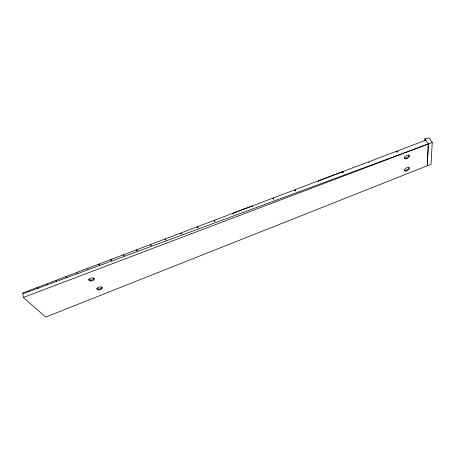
<?xml version="1.0" encoding="UTF-8"?>
<svg xmlns="http://www.w3.org/2000/svg" width="455" height="455" viewBox="0 0 455 455"><rect width="100%" height="100%" fill="white"/><g stroke="black" fill="none" stroke-linecap="round" stroke-linejoin="round"><path stroke-width="0.68" d="M424.794 140.857L424.885 138.741L429.253 137.928L432.25 142.46L431.016 164.272L45.722 317.072L23.307 297.462L22.75 292.935L28.278 290.836L28.369 291.558L28.995 291.319L28.904 290.603L37.156 287.475L38.175 288.424M432.25 142.46L23.307 297.462M37.156 287.475L37.259 288.191L37.884 287.952L37.782 287.236L46.387 283.977L46.49 284.688L47.115 284.455L47.013 283.738L55.976 280.337L56.096 281.053L56.721 280.815L56.608 280.104L65.981 276.549L66.106 277.254L66.731 277.021L66.606 276.31L76.417 272.59L76.542 273.301L77.174 273.063L77.043 272.357L87.32 268.461L87.457 269.161L88.082 268.928L87.946 268.223L98.735 264.133L98.877 264.833L99.508 264.594L99.361 263.894L110.701 259.595L110.855 260.294L111.486 260.055L111.327 259.361L123.259 254.834L123.43 255.528L124.056 255.289L123.891 254.595L136.477 249.823L136.654 250.517L137.285 250.278L137.109 249.585L150.395 244.551L150.582 245.239L151.214 245L151.026 244.312L165.051 238.994L165.25 239.677L165.882 239.438L165.683 238.756L180.533 233.125L180.743 233.807L181.374 233.569L181.164 232.886L196.879 226.931L197.1 227.608L197.732 227.369L197.504 226.692L214.168 220.379L214.407 221.045L215.039 220.806L214.8 220.14L232.494 213.429L232.744 214.095L233.375 213.856L233.125 213.19L251.911 206.047L252.184 206.729L252.815 206.49L252.548 205.831L272.539 198.255L272.818 198.903L273.455 198.664L273.171 198.01L294.43 189.957L294.726 190.605L295.358 190.361L295.062 189.718L317.647 181.141L317.965 181.795L318.597 181.556L318.284 180.914L342.262 171.814L342.598 172.445L343.235 172.206L342.899 171.569L368.402 161.906L368.76 162.532L369.397 162.293L369.039 161.667L396.396 151.305L396.771 151.919L397.408 151.68L397.027 151.06L425.846 140.14M233.125 213.19L251.916 206.069M318.278 180.902L342.262 171.814M22.858 293.833L428.36 143.973L424.885 138.741M65.981 276.549L66.948 277.556M98.735 264.133L99.634 265.214M110.701 259.595L111.583 260.709M123.259 254.834L124.101 255.955M136.477 249.823L137.291 250.984M150.395 244.551L151.162 245.711M165.051 238.994L165.785 240.194M180.533 233.125L181.209 234.336M197.504 226.692L198.147 227.944M214.168 220.379L214.749 221.63M273.171 198.01L273.58 199.358M295.056 189.701L295.397 191.066M408.926 154.927L408.971 155.229A2.804 1.479 -30.7 0 1 407.174 157.493A2.804 1.479 -30.7 0 1 404.347 157.936M342.899 171.569L343.087 172.974M397.027 151.06L397.05 152.47M408.863 167.247A2.753 1.422 -30.1 0 1 407.367 169.579A2.753 1.422 -30.1 0 1 404.358 170.17M101.983 286.855A2.673 1.405 -12.4 0 1 99.941 288.862A2.673 1.405 -12.4 0 1 96.835 288.248M94.111 278.119A2.747 1.479 -11.8 0 1 91.717 279.984A2.747 1.479 -11.8 0 1 88.765 279.251M428.326 143.985L427.262 165.728L428.36 143.973M406.099 158.852A2.804 1.479 -30.7 0 0 409.409 155.701A2.804 1.479 -30.7 0 0 405.274 156.383A2.804 1.479 -30.7 0 0 406.099 158.852M90.261 280.923A2.753 1.473 -11.8 0 0 94.287 278.995A2.753 1.473 -11.8 0 0 90.192 278.335A2.753 1.473 -11.8 0 0 90.261 280.923M406.076 171.063A2.753 1.422 -30 0 0 409.329 168.009A2.753 1.422 -30 0 0 405.263 168.703A2.753 1.422 -30 0 0 406.076 171.063M98.286 289.858A2.673 1.405 -12.4 0 0 102.216 287.992A2.673 1.405 -12.4 0 0 98.257 287.389A2.673 1.405 -12.4 0 0 98.286 289.858"/></g></svg>
